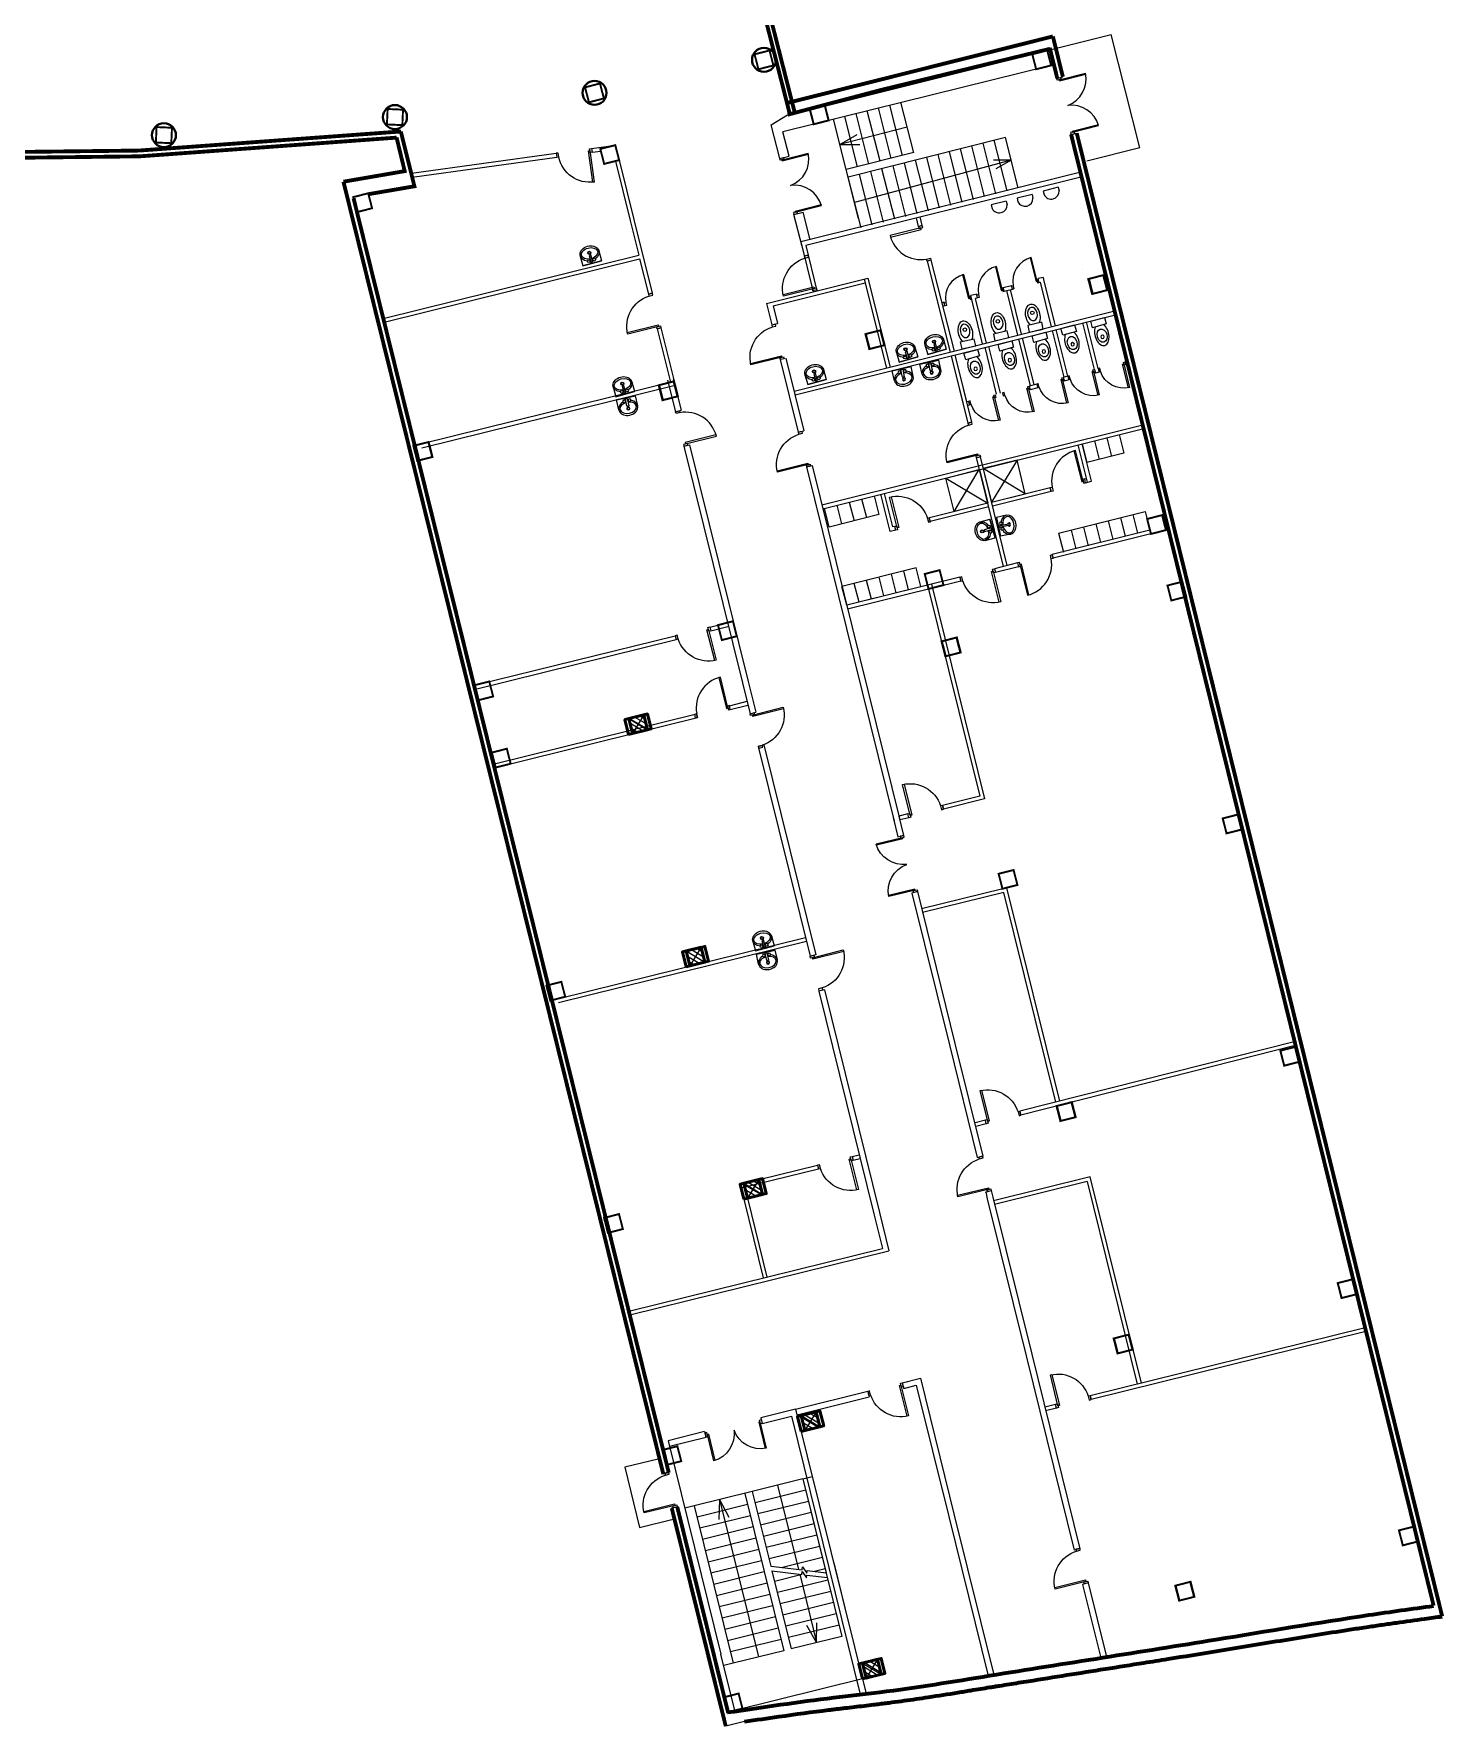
# Model space of a CAD drawing. Header units: millimetres. Extents: x 72758 to 367830, y 150032 to 293149.
# Drawn here: x 181515 to 218025, y 150032 to 193921 of the extents above; entities that cross this region are included whole.
import ezdxf

# ---------------------------------------------------------------- set-up
doc = ezdxf.new("R2010")
doc.units = ezdxf.units.MM
for name, color, linetype in [('3', 7, 'Continuous'), ('4', 34, 'Continuous'), ('5', 150, 'Continuous'), ('columns', 192, 'Continuous')]:
    doc.layers.add(name, color=color, linetype=linetype)
pattern_1 = [(45, (-256826.88, 321865.63), (-70.710678, 70.710678), [])]

# ---------------------------------------------------------------- blocks, each defined once
blk = doc.blocks.new('Z$W@#52')
at = {"layer": 'columns', "lineweight": 0, "ltscale": 2000, "const_width": 50}
blk.add_lwpolyline([(22, 237), (225, 582), (569, 379), (366, 34), (22, 237)], dxfattribs=at)
blk = doc.blocks.new('Z$W@#1548')
at = {"layer": '5', "linetype": 'Continuous', "ltscale": 2500}
blk.add_line((456, 500), (456, 0), dxfattribs=at)
for points in [[(192, 500), (456, 500)], [(192, 500), (456, 500)], [(456, 0), (456, 500)], [(192, 0), (456, 0)], [(434, 273), (238, 273)], [(238, 273), (238, 227)], [(238, 227), (434, 227)], [(434, 227), (434, 273)]]:
    blk.add_lwpolyline(points, dxfattribs=at)
for centre, radius in [((177, 250), 40.8), ((177, 250), 30.8), ((378, 321), 36.4), ((378, 180), 36.4)]:
    blk.add_circle(centre, radius, dxfattribs=at)
at = {"layer": '5', "linetype": 'Continuous', "ltscale": 2500, "extrusion": (0, 0, -1)}
for major_axis, ratio, start_param, end_param in [((0, 250), 0.776082, 2.002073, 7.419321), ((0, 216), 0.666135, 1.67642, 7.745564), ((0, 250), 0.776082, 1.432507, 1.477018), ((0, 250), 0.776082, 1.662161, 1.705705)]:
    blk.add_ellipse((192, 250), major_axis=major_axis, ratio=ratio, start_param=start_param, end_param=end_param, dxfattribs=at)
blk = doc.blocks.new('санузел')
at = {"layer": '5', "linetype": 'Continuous', "ltscale": 2500}
for p, q in [((-25665, 14506), (-26034, 14506)), ((-26034, 14506), (-26034, 14328)), ((-25665, 14328), (-25665, 14506)), ((-26034, 14328), (-25665, 14328))]:
    blk.add_line(p, q, dxfattribs=at)
blk.add_circle((-25849, 14800), 45.2, dxfattribs=at)
at = {"layer": '5', "linetype": 'Continuous', "ltscale": 2500, "extrusion": (0, 0, -1)}
blk.add_ellipse((-25849, 14736), major_axis=(0, 294), ratio=0.614894, start_param=3.813012, end_param=8.753358, dxfattribs=at)
blk.add_ellipse((-25849, 14768), major_axis=(0, -175), ratio=0.710972, dxfattribs=at)
blk = doc.blocks.new('A$C132F51F1')
at = {"layer": '4', "linetype": 'Continuous'}
for points in [[(760, 910), (760, 860), (860, 860), (860, 910)], [(810, 860), (0, 860), (0, 820), (810, 820)], [(760, 0), (760, 50), (860, 50), (860, 0)]]:
    blk.add_lwpolyline(points, close=True, dxfattribs=at)
blk.add_arc((810, 860), 810, 180, 266.461, dxfattribs=at)
blk = doc.blocks.new('A$C117B59C0')
at = {"layer": '3', "ltscale": 2000}
for p, q in [((0, 872), (867, 1092)), ((867, 1092), (221, 0)), ((867, 1092), (1093, 221)), ((0, 872), (1093, 221)), ((221, 0), (0, 872)), ((1088, 219), (221, 0))]:
    blk.add_line(p, q, dxfattribs=at)
blk = doc.blocks.new('Z$W@#11946')
at = {"layer": '4', "lineweight": 0, "ltscale": 1000}
for p, q in [((700, 1450), (0, 1450)), ((700, 1420), (0, 1420)), ((700, 1420), (700, 1450)), ((700, 80), (0, 80)), ((700, 50), (0, 50)), ((700, 80), (700, 50))]:
    blk.add_line(p, q, dxfattribs=at)
for points in [[(750, 1450), (750, 1500), (650, 1500), (650, 1450)], [(750, 50), (750, 0), (650, 0), (650, 50)]]:
    blk.add_lwpolyline(points, close=True, dxfattribs=at)
for centre, start, end in [((729, 1475), 181.9869, 263.7709), ((729, 25), 96.2291, 178.0131)]:
    blk.add_arc(centre, 730, start, end, dxfattribs=at)
blk = doc.blocks.new('Z$W@#26179')
at = {"layer": 'columns', "ltscale": 1000}
h = blk.add_hatch(dxfattribs=at)
h.set_pattern_fill('ANSI31', color=256, scale=800, style=0)
h.set_pattern_definition(pattern_1)
h.paths.add_polyline_path([(200, 300), (400, 300), (400, 500), (0, 500), (0, 300)])
h.paths.add_polyline_path([(0, 100), (200, 100), (200, 300), (0, 300)])
h.paths.add_polyline_path([(200, 100), (400, 100), (400, 300), (200, 300)])
h = blk.add_hatch(dxfattribs=at)
h.set_pattern_fill('ANSI31', color=256, scale=800, style=0)
h.set_pattern_definition(pattern_1)
h.paths.add_polyline_path([(200, 300), (400, 300), (400, 500), (0, 500), (0, 300)])
h.paths.add_polyline_path([(0, 100), (200, 100), (200, 300), (0, 300)])
h.paths.add_polyline_path([(200, 100), (400, 100), (400, 300), (200, 300)])
for p, q in [((0, 100), (400, 500)), ((0, 500), (400, 100))]:
    blk.add_line(p, q, dxfattribs=at)
at = {"layer": 'columns', "lineweight": 50}
for points in [[(400, 0), (0, 0), (0, 600), (400, 600)], [(400, 0), (0, 0), (0, 600), (400, 600)], [(400, 100), (0, 100), (0, 500), (400, 500)], [(400, 100), (0, 100), (0, 500), (400, 500)]]:
    blk.add_lwpolyline(points, close=True, dxfattribs=at)

msp = doc.modelspace()

# ---------------------------------------------------------------- linework, layer by layer
at = {"color": 0, "linetype": 'Continuous', "ltscale": 2000}
for p, q in [((201088, 191821), (209405, 193902)), ((210147, 190972), (209405, 193902)), ((207999, 192769), (208155, 192808)), ((200605, 191562), (201030, 191827)), ((195953, 190954), (196578, 191040)), ((195953, 190954), (196578, 191040)), ((195953, 190954), (195967, 190853)), ((208435, 191332), (208527, 191347)), ((191292, 190309), (195038, 190827)), ((191292, 190309), (195038, 190827)), ((191306, 190210), (195052, 190728)), ((191306, 190210), (195052, 190728)), ((195039, 190827), (195052, 190731)), ((195966, 190855), (196193, 190886)), ((195966, 190855), (196193, 190886)), ((196569, 190627), (196952, 189086)), ((196569, 190627), (196952, 189086)), ((196666, 190651), (197049, 189111)), ((196666, 190651), (197049, 189111)), ((196952, 189086), (197174, 188192)), ((197049, 189111), (197522, 187204)), ((204410, 188935), (204507, 188960)), ((190561, 186549), (197174, 188192)), ((190585, 186452), (197198, 188095)), ((197198, 188095), (197425, 187180)), ((201559, 188190), (201462, 188166)), ((204741, 188059), (204643, 188033)), ((203010, 187567), (203586, 185264)), ((203107, 187592), (203683, 185289)), ((207538, 187484), (207514, 187581)), ((207538, 187484), (207577, 187493)), ((207674, 187517), (207650, 187614)), ((197425, 187180), (197524, 187205)), ((205103, 186874), (205079, 186971)), ((205949, 187084), (205925, 187181)), ((206613, 187353), (206825, 187406)), ((206638, 187256), (206613, 187353)), ((206638, 187256), (206888, 187318)), ((206849, 187311), (206825, 187406)), ((197649, 186281), (197745, 186308)), ((197649, 186281), (197993, 184897)), ((197745, 186308), (198090, 184921)), ((200617, 186384), (200763, 186420)), ((209696, 185767), (209721, 185669)), ((208972, 185228), (208997, 185130)), ((209069, 185252), (209094, 185154)), ((191534, 183298), (198090, 184921)), ((191558, 183201), (198114, 184824)), ((207282, 184797), (207306, 184702)), ((207478, 184850), (207503, 184752)), ((208167, 185023), (208191, 184926)), ((208284, 185053), (208309, 184956)), ((205714, 184402), (205739, 184305)), ((198124, 184134), (198270, 184170)), ((201304, 183605), (201449, 183641)), ((205700, 183840), (205795, 183863)), ((198346, 183237), (198491, 183273)), ((208796, 182307), (208554, 183275)), ((208893, 182332), (208651, 183299)), ((209733, 183058), (208773, 182815)), ((201519, 182702), (201672, 182740)), ((205922, 182944), (206019, 182968)), ((207849, 182071), (207825, 182168)), ((208721, 182392), (208771, 182405)), ((208745, 182295), (208721, 182392)), ((208745, 182294), (208893, 182332)), ((203680, 181027), (203438, 181995)), ((203753, 181149), (203535, 182019)), ((202108, 181147), (201987, 181632)), ((203388, 181471), (202108, 181147)), ((204723, 181288), (204699, 181385)), ((208046, 180984), (210288, 181551)), ((203828, 181064), (203680, 181027)), ((203803, 181161), (203753, 181149)), ((203828, 181064), (203803, 181161)), ((207903, 180334), (207878, 180438)), ((206383, 180067), (206408, 179969)), ((206982, 180216), (207006, 180117)), ((204653, 179640), (206005, 174174)), ((204750, 179664), (206126, 174101)), ((205488, 179842), (205511, 179748)), ((199017, 178553), (199461, 178663)), ((192925, 177048), (198121, 178332)), ((192949, 176950), (198146, 178235)), ((198121, 178332), (198145, 178238)), ((199017, 178557), (199041, 178459)), ((199042, 178457), (199485, 178566)), ((199521, 176518), (199979, 176631)), ((199545, 176421), (199521, 176518)), ((199545, 176421), (200003, 176534)), ((193443, 175016), (198674, 176309)), ((193467, 174919), (198698, 176212)), ((198697, 176215), (198674, 176309)), ((200059, 176311), (200205, 176347)), ((200268, 175464), (200414, 175500)), ((206005, 174174), (205037, 173935)), ((205037, 173935), (205061, 173838)), ((206126, 174101), (205061, 173838)), ((204141, 173714), (203907, 173656)), ((204165, 173617), (203931, 173559)), ((204165, 173617), (204141, 173714)), ((203884, 173122), (204038, 173159)), ((204390, 171701), (204244, 171665)), ((206601, 171778), (204499, 171258)), ((206625, 171680), (204523, 171161)), ((206622, 171680), (207967, 166244)), ((206695, 171802), (208064, 166269)), ((201757, 170064), (201611, 170028)), ((201980, 169159), (201835, 169123)), ((207044, 166006), (207068, 165909)), ((206172, 165688), (206148, 165785)), ((201805, 164615), (201828, 164521)), ((205934, 164815), (206079, 164851)), ((208858, 164311), (206357, 163694)), ((208785, 164190), (206381, 163597)), ((208784, 164193), (210083, 158945)), ((208857, 164315), (210180, 158969)), ((199893, 163734), (200398, 161693)), ((199990, 163758), (200495, 161717)), ((206155, 163920), (206300, 163956)), ((203998, 158978), (204023, 158880)), ((203998, 158978), (204034, 158833)), ((203103, 158753), (203126, 158659)), ((203103, 158753), (203138, 158611)), ((208864, 158641), (208888, 158544)), ((200337, 158072), (200373, 157927)), ((207992, 158322), (207968, 158419)), ((198880, 157712), (198916, 157567)), ((197712, 157012), (196812, 156790)), ((196812, 156790), (197197, 155232)), ((197953, 156648), (197807, 156612)), ((197197, 155232), (198098, 155454)), ((198171, 155765), (198025, 155729)), ((208594, 154676), (208449, 154640)), ((208812, 153792), (208667, 153756)), ((199916, 150203), (199427, 150082))]:
    msp.add_line(p, q, dxfattribs=at)
at = {"color": 0, "ltscale": 2000}
for p, q in [((207851, 193105), (200908, 191383)), ((203132, 190548), (202800, 191857)), ((203423, 190622), (203091, 191931)), ((203714, 190696), (203382, 192005)), ((204004, 190769), (203673, 192078)), ((204295, 190843), (203964, 192152)), ((200824, 190696), (200605, 191562)), ((201066, 190757), (200908, 191383)), ((202867, 189143), (202217, 191712)), ((204128, 191501), (202383, 191055)), ((202841, 190475), (202510, 191784)), ((202383, 191055), (202828, 191316)), ((202383, 191055), (202899, 191055)), ((206670, 191238), (202597, 190210)), ((205838, 189634), (205506, 190944)), ((206129, 189708), (205797, 191017)), ((206419, 189781), (206088, 191090)), ((206710, 189855), (206379, 191164)), ((207001, 189929), (206668, 191237)), ((210147, 190972), (208779, 190626)), ((200824, 190696), (201066, 190757)), ((204295, 190845), (202548, 190404)), ((206818, 190652), (202764, 189553)), ((204093, 189193), (203761, 190502)), ((204384, 189266), (204052, 190575)), ((204674, 189340), (204343, 190649)), ((204965, 189414), (204634, 190722)), ((205256, 189487), (204925, 190796)), ((205547, 189561), (205216, 190870)), ((206818, 190652), (206361, 190647)), ((206818, 190652), (206421, 190426)), ((208554, 190318), (201372, 188530)), ((208583, 190201), (201498, 188437)), ((202930, 188898), (202598, 190207)), ((203220, 188972), (202889, 190281)), ((203511, 189045), (203180, 190355)), ((203802, 189119), (203471, 190428)), ((201192, 189242), (201434, 189303)), ((201403, 188410), (201192, 189242)), ((201615, 188588), (201434, 189303)), ((204452, 189181), (204507, 188960)), ((204355, 189156), (204410, 188935)), ((201370, 188537), (201691, 187237)), ((201498, 188437), (201788, 187262)), ((204643, 188033), (205240, 185678)), ((204739, 188059), (205337, 185702)), ((200481, 186934), (203107, 187592)), ((200651, 186874), (203034, 187470)), ((207864, 186335), (207577, 187493)), ((207961, 186359), (207674, 187517)), ((206078, 185888), (205768, 187143)), ((206175, 185912), (205889, 187069)), ((206991, 186116), (206705, 187273)), ((207088, 186141), (206802, 187297)), ((200481, 186934), (200617, 186384)), ((200651, 186874), (200763, 186420)), ((201196, 184666), (209462, 186735)), ((201220, 184569), (209486, 186638)), ((201220, 184569), (209487, 186638)), ((208187, 185028), (207888, 186238)), ((208284, 185053), (207985, 186262)), ((208972, 185228), (208674, 186434)), ((209069, 185251), (208771, 186459)), ((206441, 184589), (206141, 185803)), ((206538, 184614), (206238, 185827)), ((207315, 184805), (207015, 186019)), ((207412, 184830), (207112, 186044)), ((200840, 185483), (201304, 183605)), ((200986, 185518), (201449, 183641)), ((205570, 184365), (205268, 185583)), ((205700, 183840), (205268, 185583)), ((205667, 184390), (205366, 185607)), ((205797, 183864), (205366, 185607)), ((197923, 184947), (198124, 184134)), ((198069, 184983), (198270, 184170)), ((201916, 181717), (210227, 183797)), ((201940, 181620), (210251, 183700)), ((209290, 183461), (209413, 182977)), ((209610, 183542), (209733, 183058)), ((198346, 183237), (199860, 177111)), ((198491, 183273), (200006, 177147)), ((208651, 183299), (208773, 182815)), ((208971, 183380), (209093, 182896)), ((201519, 182702), (203785, 173523)), ((201664, 182738), (203931, 173559)), ((206619, 180126), (205922, 182944)), ((206716, 180150), (206019, 182968)), ((206310, 181791), (207825, 182168)), ((202306, 181712), (202428, 181228)), ((202625, 181793), (202748, 181309)), ((202945, 181874), (203068, 181390)), ((203266, 181953), (203389, 181468)), ((206213, 181766), (204699, 181385)), ((206333, 181693), (207849, 182071)), ((206238, 181670), (204723, 181288)), ((209326, 181308), (209448, 180823)), ((209646, 181389), (209768, 180904)), ((209966, 181470), (210088, 180985)), ((210288, 181551), (210410, 181067)), ((210410, 181067), (207878, 180438)), ((210435, 180970), (207902, 180341)), ((208046, 180984), (208169, 180499)), ((208366, 181065), (208489, 180580)), ((208686, 181146), (208809, 180661)), ((209006, 181227), (209129, 180742)), ((204160, 179523), (204037, 180008)), ((204482, 179605), (204359, 180090)), ((206982, 180216), (206383, 180067)), ((207006, 180119), (206408, 179970)), ((202558, 179118), (202435, 179603)), ((205487, 179845), (202558, 179118)), ((205511, 179748), (202582, 179021)), ((202878, 179199), (202755, 179684)), ((203198, 179280), (203075, 179765)), ((203518, 179361), (203395, 179845)), ((203838, 179442), (203715, 179926)), ((199860, 177111), (200058, 176311)), ((200006, 177147), (200204, 176347)), ((200268, 175464), (201611, 170028)), ((200414, 175500), (201757, 170064)), ((203762, 173618), (203884, 173122)), ((203908, 173654), (204030, 173158)), ((204244, 171665), (205216, 167729)), ((204390, 171701), (205362, 167765)), ((195072, 168927), (201491, 170515)), ((195096, 168830), (201515, 170418)), ((201835, 169123), (202906, 164789)), ((201980, 169159), (203052, 164825)), ((205216, 167729), (205936, 164816)), ((205362, 167765), (206081, 164852)), ((214182, 167818), (207043, 166010)), ((214207, 167721), (207067, 165913)), ((206149, 165784), (205881, 165716)), ((206173, 165687), (205905, 165619)), ((199797, 164122), (201804, 164619)), ((202700, 164841), (202880, 164885)), ((202724, 164744), (202904, 164788)), ((202899, 164819), (203261, 163353)), ((203044, 164855), (203407, 163389)), ((199821, 164025), (201828, 164522)), ((206157, 163921), (206199, 163747)), ((206199, 163747), (207204, 159679)), ((206302, 163956), (206345, 163783)), ((206345, 163783), (207350, 159715)), ((203261, 163353), (203483, 162456)), ((203407, 163389), (203652, 162395)), ((196918, 160832), (203483, 162456)), ((196942, 160735), (203652, 162395)), ((215979, 160401), (208864, 158641)), ((216003, 160304), (208888, 158544)), ((207204, 159679), (208449, 154640)), ((207350, 159715), (208594, 154676)), ((203998, 158978), (204468, 159095)), ((203998, 158978), (204178, 159023)), ((204034, 158833), (204359, 158913)), ((204359, 158913), (205199, 155512)), ((204468, 159095), (205345, 155548)), ((201236, 158295), (203102, 158757)), ((201272, 158149), (203138, 158611)), ((201236, 158295), (200337, 158072)), ((201236, 158295), (203061, 150920)), ((207968, 158419), (207685, 158349)), ((207992, 158322), (207709, 158252)), ((198880, 157712), (197936, 157478)), ((197936, 157478), (199304, 151945)), ((201426, 156488), (200115, 156163)), ((200770, 156325), (201311, 154141)), ((200770, 156325), (201311, 154141)), ((201426, 156488), (201668, 156548)), ((201426, 156488), (202028, 154052)), ((201426, 156486), (202435, 152409)), ((200115, 156163), (198611, 155791)), ((199993, 155824), (198683, 155500)), ((199266, 155953), (199245, 155436)), ((199266, 155953), (200274, 151876)), ((199266, 155953), (199508, 155497)), ((199921, 156114), (200930, 152037)), ((200115, 156163), (200594, 154229)), ((201498, 156196), (200187, 155872)), ((201570, 155905), (200259, 155581)), ((198611, 155791), (198368, 155731)), ((198611, 155791), (199619, 151714)), ((200065, 155533), (198755, 155209)), ((201642, 155614), (200331, 155290)), ((205199, 155512), (206219, 151386)), ((205345, 155548), (206368, 151410)), ((200137, 155242), (198827, 154918)), ((200209, 154950), (198899, 154626)), ((201714, 155323), (200403, 154999)), ((201786, 155031), (200475, 154707)), ((200281, 154659), (198971, 154335)), ((201858, 154740), (200547, 154416)), ((200353, 154368), (199043, 154044)), ((200425, 154077), (199115, 153753)), ((200594, 154229), (201405, 154129)), ((200624, 154107), (201395, 154012)), ((200624, 154107), (201124, 152086)), ((201930, 154449), (200892, 154192)), ((201395, 154012), (201406, 154089)), ((201405, 154129), (201415, 154206)), ((201406, 154089), (201516, 153929)), ((201415, 154206), (201525, 154046)), ((201525, 154046), (201534, 154113)), ((201534, 154113), (202028, 154052)), ((202002, 154158), (201726, 154089)), ((202002, 154158), (201726, 154089)), ((202222, 154311), (202605, 152762)), ((200497, 153786), (199187, 153461)), ((201407, 154011), (200692, 153834)), ((202074, 153867), (200764, 153542)), ((201341, 154019), (201779, 152248)), ((201516, 153929), (201524, 153996)), ((201524, 153996), (202058, 153931)), ((208667, 153756), (209137, 151851)), ((208812, 153792), (209286, 151875)), ((200569, 153494), (199259, 153170)), ((200641, 153203), (199331, 152879)), ((202146, 153575), (200836, 153251)), ((202218, 153284), (200908, 152960)), ((200714, 152912), (199403, 152588)), ((202290, 152993), (200980, 152669)), ((201779, 152248), (201785, 152763)), ((202605, 152762), (202965, 151306)), ((200786, 152621), (199475, 152297)), ((200858, 152329), (199547, 152005)), ((202362, 152702), (201052, 152378)), ((202435, 152409), (201124, 152086)), ((201779, 152248), (201524, 152694)), ((199665, 150489), (199304, 151945)), ((200930, 152037), (199619, 151714)), ((199619, 151714), (199376, 151654)), ((202965, 151306), (199665, 150489))]:
    msp.add_line(p, q, dxfattribs=at)
at = {"color": 0}
for p, q in [((207357, 189762), (206969, 189664)), ((206969, 189664), (206993, 189568)), ((207357, 189762), (207381, 189666)), ((208034, 189948), (207646, 189850)), ((207646, 189850), (207670, 189754)), ((208034, 189948), (208058, 189852)), ((206690, 189592), (206302, 189493)), ((206302, 189493), (206326, 189397)), ((206690, 189592), (206714, 189496)), ((207650, 187614), (207514, 187581)), ((208663, 187813), (208664, 187813)), ((208663, 187813), (208664, 187813)), ((208783, 187526), (208784, 187527)), ((208783, 187526), (208784, 187527)), ((205079, 186971), (205019, 186957)), ((205925, 187181), (205768, 187143)), ((205949, 187084), (205889, 187069)), ((205103, 186874), (205043, 186860)), ((207479, 184847), (207283, 184797)), ((208284, 185053), (208167, 185023)), ((208309, 184956), (208191, 184926)), ((209094, 185154), (208997, 185130)), ((205714, 184402), (205667, 184390)), ((207503, 184752), (207306, 184702)), ((205739, 184305), (205691, 184292)), ((210361, 181112), (210362, 181112)), ((210361, 181112), (210362, 181112))]:
    msp.add_line(p, q, dxfattribs=at)
at = {"color": 0, "linetype": 'Continuous', "lineweight": 50, "ltscale": 2000}
for p, q in [((197993, 184896), (197993, 184897)), ((197993, 184896), (197993, 184897)), ((191630, 183323), (191630, 183323)), ((191630, 183323), (191630, 183323))]:
    msp.add_line(p, q, dxfattribs=at)
at = {"color": 0, "lineweight": 0, "ltscale": 2000}
for p, q in [((204359, 180090), (202435, 179603)), ((204359, 180090), (202435, 179603)), ((204160, 179523), (202558, 179118)), ((204160, 179523), (202558, 179118))]:
    msp.add_line(p, q, dxfattribs=at)
at = {"color": 0, "ltscale": 2000}
for points in [[(201086, 191842, 100, 100, 0), (199442, 198286, 0, 0, 0)], [(199574, 198317, 100, 100, 0), (201215, 191877, 0, 0, 0)], [(207897, 193856, 100, 100, 0), (201013, 192130, 0, 0, 0), (201013, 192130, 0, 0, 0)], [(176868, 190754, 100, 100, 0), (178743, 190684, 100, 100, 0), (184251, 190749, 100, 100, 0), (190905, 191234, 0, 0, 0)], [(198171, 155765, 100, 100, 0), (199491, 150425, 0, 0, 0)], [(198029, 155730, 100, 100, 0), (199427, 150082, 0, 0, 0)]]:
    msp.add_lwpolyline(points, format="xyseb", dxfattribs=at)
at = {"color": 0, "ltscale": 2000, "const_width": 100}
for points in [[(207822, 193534), (203414, 192460), (201030, 191827)], [(180724, 190858), (184245, 190899), (191020, 191393)], [(190177, 189769), (191367, 189973), (191015, 191392)], [(190177, 189769), (191367, 189973), (191015, 191392)], [(189529, 190092), (191115, 190366), (190904, 191238)], [(189529, 190092), (191115, 190366), (190904, 191238)], [(189529, 190092), (197811, 156613)], [(189791, 189662), (197952, 156648)]]:
    msp.add_lwpolyline(points, dxfattribs=at)
at = {"color": 0, "linetype": 'Continuous', "ltscale": 2000, "const_width": 100}
for points in [[(208010, 192772), (207815, 193563)], [(208155, 192808), (207897, 193856)], [(217754, 153203), (208367, 191322)], [(217975, 152930), (208516, 191345)]]:
    msp.add_lwpolyline(points, dxfattribs=at)
at = {"color": 0}
for points in [[(200373, 157927), (201127, 158113), (202910, 150902)], [(197972, 157333), (198916, 157567)]]:
    msp.add_lwpolyline(points, dxfattribs=at)
at = {"color": 0, "lineweight": 40, "ltscale": 2000}
for centre in [(200417, 193248), (196031, 192393), (190863, 191767), (184882, 191298)]:
    msp.add_circle(centre, 310, dxfattribs=at)
at = {"color": 0}
for centre in [(207176, 189661), (207853, 189846), (206509, 189490)]:
    msp.add_arc(centre, 205, 206.8625, 1.6566, dxfattribs=at)
at = {"color": 0, "linetype": 'Continuous', "lineweight": 70, "ltscale": 2000}
for points, knots in [([(199472, 150441), (200389, 150576), (201701, 150769), (203972, 151017), (207264, 151563), (211486, 152213), (215312, 152861), (217194, 153124), (217754, 153199)], [0, 0, 0, 0, 2780.622938, 3977.216365, 6852.418633, 12788.328851, 16793.830001, 18490.540309, 18490.540309, 18490.540309, 18490.540309]), ([(199916, 150203), (200211, 150246), (200507, 150289), (201231, 150392), (201659, 150450), (202125, 150507), (202162, 150512), (202220, 150519), (202241, 150522), (202303, 150529), (202344, 150534), (202427, 150544), (202468, 150549), (202592, 150563), (202675, 150573), (202924, 150601), (203090, 150621), (203310, 150647), (203363, 150654), (203442, 150664), (203468, 150667), (203521, 150674), (203547, 150677), (203626, 150687), (203678, 150694), (203835, 150715), (203940, 150729), (204254, 150773), (204463, 150804), (204926, 150874), (205180, 150914), (205547, 150973), (205660, 150991), (205858, 151023), (205942, 151037), (206107, 151064), (206187, 151077), (206309, 151097), (206351, 151103), (206434, 151117), (206475, 151123), (206600, 151144), (206683, 151157), (206931, 151197), (207097, 151223), (207595, 151303), (207927, 151356), (208923, 151514), (209588, 151619), (210460, 151757), (210669, 151791), (211294, 151891), (211711, 151958), (212197, 152037), (212266, 152048), (212404, 152071), (212473, 152082), (212680, 152116), (212818, 152139), (213232, 152207), (213507, 152252), (214334, 152388), (214885, 152477), (215570, 152583), (215704, 152604), (215912, 152635), (215986, 152646), (216121, 152666), (216182, 152675), (216303, 152693), (216364, 152702), (216547, 152729), (216669, 152746), (217034, 152798), (217278, 152832), (217673, 152886), (217825, 152906), (217976, 152927)], [404.27923, 404.27923, 404.27923, 404.27923, 1301.3996, 1301.3996, 2602.7992, 2602.7992, 2717.138796, 2717.138796, 2779.744989, 2779.744989, 2904.957376, 2904.957376, 3030.169763, 3030.169763, 3280.594536, 3280.594536, 3781.444084, 3781.444084, 3940.658819, 3940.658819, 4019.425163, 4019.425163, 4098.191507, 4098.191507, 4255.724195, 4255.724195, 4570.78957, 4570.78957, 5200.920321, 5200.920321, 5969.138989, 5969.138989, 6313.420428, 6313.420428, 6569.096117, 6569.096117, 6813.985452, 6813.985452, 6940.085421, 6940.085421, 7066.185389, 7066.185389, 7318.385325, 7318.385325, 7822.785197, 7822.785197, 8831.584941, 8831.584941, 10849.184431, 10849.184431, 11482.008054, 11482.008054, 12747.6553, 12747.6553, 12957.316645, 12957.316645, 13166.977989, 13166.977989, 13586.300677, 13586.300677, 14424.946054, 14424.946054, 16102.236808, 16102.236808, 16508.721562, 16508.721562, 16734.485583, 16734.485583, 16919.560767, 16919.560767, 17104.63595, 17104.63595, 17474.786317, 17474.786317, 18215.087051, 18215.087051, 18674.042593, 18674.042593, 18674.042593, 18674.042593])]:
    msp.add_open_spline(points, degree=3, knots=knots, dxfattribs=at)

# ---------------------------------------------------------------- block references
at = {"color": 0, "lineweight": 0, "ltscale": 2000}
for p, rotation in [((200426, 192821), 45.01245062900551), ((207615, 192822), 44.87640371906945), ((196036, 191966), 44.8764037191587), ((201854, 191397), 44.87640371906974), ((201857, 191397), 44.87640371906974), ((190747, 191356), 27.9675711333883), ((184765, 190888), 27.9675711333883), ((196431, 190369), 44.87640371917723), ((196431, 190369), 44.87640371906993), ((190035, 189122), 44.87640371917723), ((190035, 189122), 44.87640371906993), ((209064, 187000), 44.87640371906945), ((209064, 187000), 44.87640371906945), ((209081, 187004), 44.87640371906945), ((209081, 187004), 44.87640371906945), ((203295, 185573), 44.87640371906974), ((203295, 185573), 44.87640371906974), ((203305, 185575), 44.87640371906974), ((203305, 185575), 44.87640371906974), ((197941, 184248), 44.87640371906993), ((197941, 184248), 44.87640371906993), ((197954, 184251), 44.87640371906993), ((197954, 184251), 44.87640371906993), ((191591, 182677), 44.87640371906993), ((191591, 182677), 44.87640371906993), ((191600, 182680), 44.87640371906993), ((191600, 182680), 44.87640371906993), ((210588, 180784), 44.87640371906945), ((204829, 179359), 44.87640371906974), ((211115, 179060), 44.87640371906945), ((199477, 178035), 44.87640371906993), ((205264, 177613), 44.87640371914691), ((205264, 177613), 44.87640371914691), ((205275, 177615), 44.87640371914691), ((205275, 177615), 44.87640371914691), ((193169, 176475), 44.87640371906993), ((193623, 174733), 44.87640371906993), ((212544, 173026), 44.87640371906951), ((212545, 173027), 44.87640371906951), ((206743, 171592), 44.87640371906625), ((206743, 171592), 44.87640371906625), ((195035, 168695), 44.87640371906993), ((214036, 167009), 44.87640371906951), ((214038, 167009), 44.87640371906951), ((208242, 165575), 44.87640371915852), ((208242, 165575), 44.87640371915852), ((208252, 165578), 44.87640371915852), ((208252, 165578), 44.87640371915852), ((196528, 162678), 44.87640371906993), ((215522, 160989), 44.87640371906951), ((215524, 160990), 44.87640371906951), ((209721, 159554), 44.87640371915852), ((209721, 159554), 44.87640371915852), ((209731, 159557), 44.87640371915852), ((209731, 159557), 44.87640371915852), ((198039, 156665), 44.87640371906993), ((217107, 154583), 44.87640371906951), ((217109, 154583), 44.87640371906951), ((211316, 153150), 44.87640371915852), ((211316, 153150), 44.87640371915852), ((211326, 153153), 44.87640371915852), ((211326, 153153), 44.87640371915852), ((199624, 150258), 44.87640371906993)]:
    msp.add_blockref('Z$W@#52', p, dxfattribs=dict(at, rotation=rotation))
at = {"color": 0, "ltscale": 1000}
for name, p, rotation in [('Z$W@#11946', (208726, 192953), 194.1891445431827), ('Z$W@#11946', (201551, 190880), 194.1891445431827), ('Z$W@#1548', (195608, 188352), 285.5062888468384), ('Z$W@#1548', (204531, 186052), 285.8181793954029), ('Z$W@#1548', (203793, 185854), 285.8181793954029), ('Z$W@#1548', (201426, 185278), 285.5062888468384), ('Z$W@#1548', (196460, 184962), 285.5062888468382), ('Z$W@#1548', (205962, 180746), 15.50738246001157), ('Z$W@#1548', (200076, 170605), 285.5062888468384)]:
    msp.add_blockref(name, p, dxfattribs=dict(at, rotation=rotation))
at = {"color": 0, "linetype": 'Continuous', "ltscale": 2000}
for p, xscale, yscale, zscale, rotation in [((195159, 189963), -1.014285999926898, 1.01428599970145, 1.014286, 277.9252743430285), ((203891, 187851), 1.014285999973208, 1.014285999973208, 1.014285999973208, 13.90744473003322), ((200713, 187976), -1.014285999968884, 1.014285999874119, 1.014286, 193.9990013722845), ((205786, 187735), 0.7802200000170366, 0.7802200000170366, 0.7802200000170366, 284.0437071294369), ((206686, 187962), 0.7802200000170367, 0.7802200000170367, 0.7802200000170367, 284.0437071294369), ((204940, 187525), 0.7802200000170367, 0.7802200000170367, 0.7802200000170367, 284.0437071294369), ((196677, 186990), -1.014285999968884, 1.014285999874119, 1.014286, 193.9990013722845), ((199869, 186192), -1.014285999968884, 1.014285999874119, 1.014286, 193.9990013722845), ((208447, 184404), -0.7802199999797023, 0.7802199999568984, 0.78022, 284.0579120263774), ((209233, 184598), -0.7802199999797023, 0.7802199999568984, 0.78022, 284.0579120263774), ((206757, 183974), -0.7802199999797023, 0.7802199999568984, 0.78022, 284.0579120263774), ((207641, 184200), -0.7802199999797023, 0.7802199999568984, 0.78022, 284.0579120263774), ((205877, 183751), -0.7802199999797023, 0.7802199999568984, 0.78022, 284.0579120263774), ((200555, 183413), -1.014285999968884, 1.014285999874119, 1.014286, 193.9990013722845), ((204949, 183652), -1.014285999968884, 1.014285999874119, 1.014286, 193.9990013722845), ((208085, 179585), 1.014285999955096, 1.014285999955096, 1.014285999955096, 103.5979109993648), ((205701, 178996), -1.014285999921404, 1.014285999699496, 1.014286, 284.1302153975928), ((198334, 177486), -1.014285999921404, 1.014285999699496, 1.014286, 284.1302153975928), ((198442, 177051), 1.014285999918761, 1.014285999918761, 1.014285999918761, 283.6595132081122), ((202018, 163769), -1.014285999921404, 1.014285999699496, 1.014286, 284.1302153975928), ((203316, 157907), -1.014285999921404, 1.014285999699496, 1.014286, 284.1302153975928)]:
    msp.add_blockref('A$C132F51F1', p, dxfattribs=dict(at, xscale=xscale, yscale=yscale, zscale=zscale, rotation=rotation))
at = {"color": 0}
for p, rotation in [((234912, 177620), 12.5022181391411), ((235803, 177843), 12.50221813914148), ((234056, 177406), 12.50221813914148)]:
    msp.add_blockref('санузел', p, dxfattribs=dict(at, rotation=rotation))
at = {"color": 0, "xscale": -1, "rotation": 195.5994010151046}
for p in [(230097, 207280), (228580, 206900), (229325, 207087), (226815, 206451), (227699, 206675)]:
    msp.add_blockref('санузел', p, dxfattribs=at)
at = {"color": 0, "ltscale": 1000, "xscale": -1}
for name, p, rotation in [('Z$W@#1548', (203834, 184750), 282.2834397592918), ('Z$W@#1548', (204552, 184921), 282.2834397592918), ('Z$W@#1548', (196699, 183994), 282.2834397592916), ('Z$W@#1548', (206988, 181004), 12.28343975858224), ('Z$W@#11946', (203309, 172983), 193.6005840647256), ('Z$W@#1548', (200316, 169637), 282.2834397592918), ('Z$W@#11946', (199064, 156945), 283.4661907155923)]:
    msp.add_blockref(name, p, dxfattribs=dict(at, rotation=rotation))
at = {"color": 0, "ltscale": 2000}
for p, xscale, yscale, zscale, rotation in [((198974, 184344), 1.014286000068214, 1.014286000068214, 1.014286000068214, 193.9219452442159), ((207636, 182912), 1.014286000061752, 1.014286000061752, 1.014286000061752, 284.2533518561285), ((204515, 182131), -1.014286000059871, 1.014286000048742, 1.014286000048742, 103.8482672951134), ((201131, 175631), -1.014286000020039, 1.014286000048742, 1.014286000048742, 14.24583073623584), ((204853, 174683), -1.014286000059871, 1.014286000048742, 1.014286000048742, 103.8482672951134), ((202685, 169347), -1.014286000020039, 1.014286000048742, 1.014286000048742, 14.24583073623584), ((206860, 166755), -1.014286000059871, 1.014286000048742, 1.014286000048742, 103.8482672951134), ((205231, 164642), -1.01428600005987, 1.014286000048742, 1.014286000048742, 193.8482672951135), ((208679, 159390), -1.014286000059871, 1.014286000048742, 1.014286000048742, 103.8482672951134), ((197103, 156452), -1.01428600005987, 1.014286000048742, 1.014286000048742, 193.8482672951135), ((207744, 154480), -1.01428600005987, 1.014286000048742, 1.014286000048742, 193.8482672951135)]:
    msp.add_blockref('A$C132F51F1', p, dxfattribs=dict(at, xscale=xscale, yscale=yscale, zscale=zscale, rotation=rotation))
at = {"color": 0, "ltscale": 2000, "xscale": -1, "rotation": 298.1016191501614}
msp.add_blockref('A$C117B59C0', (206414, 181595), dxfattribs=at)
at = {"color": 0, "ltscale": 2000, "rotation": 90}
msp.add_blockref('A$C117B59C0', (206213, 181545), dxfattribs=at)
at = {"color": 0, "linetype": 'Continuous', "lineweight": -3, "ltscale": 2000, "rotation": 283.8948643026266}
for p in [(196817, 176159), (198305, 170140), (199797, 164122), (201284, 158103), (202869, 151694)]:
    msp.add_blockref('Z$W@#26179', p, dxfattribs=at)

doc.saveas('drawing.dxf')
